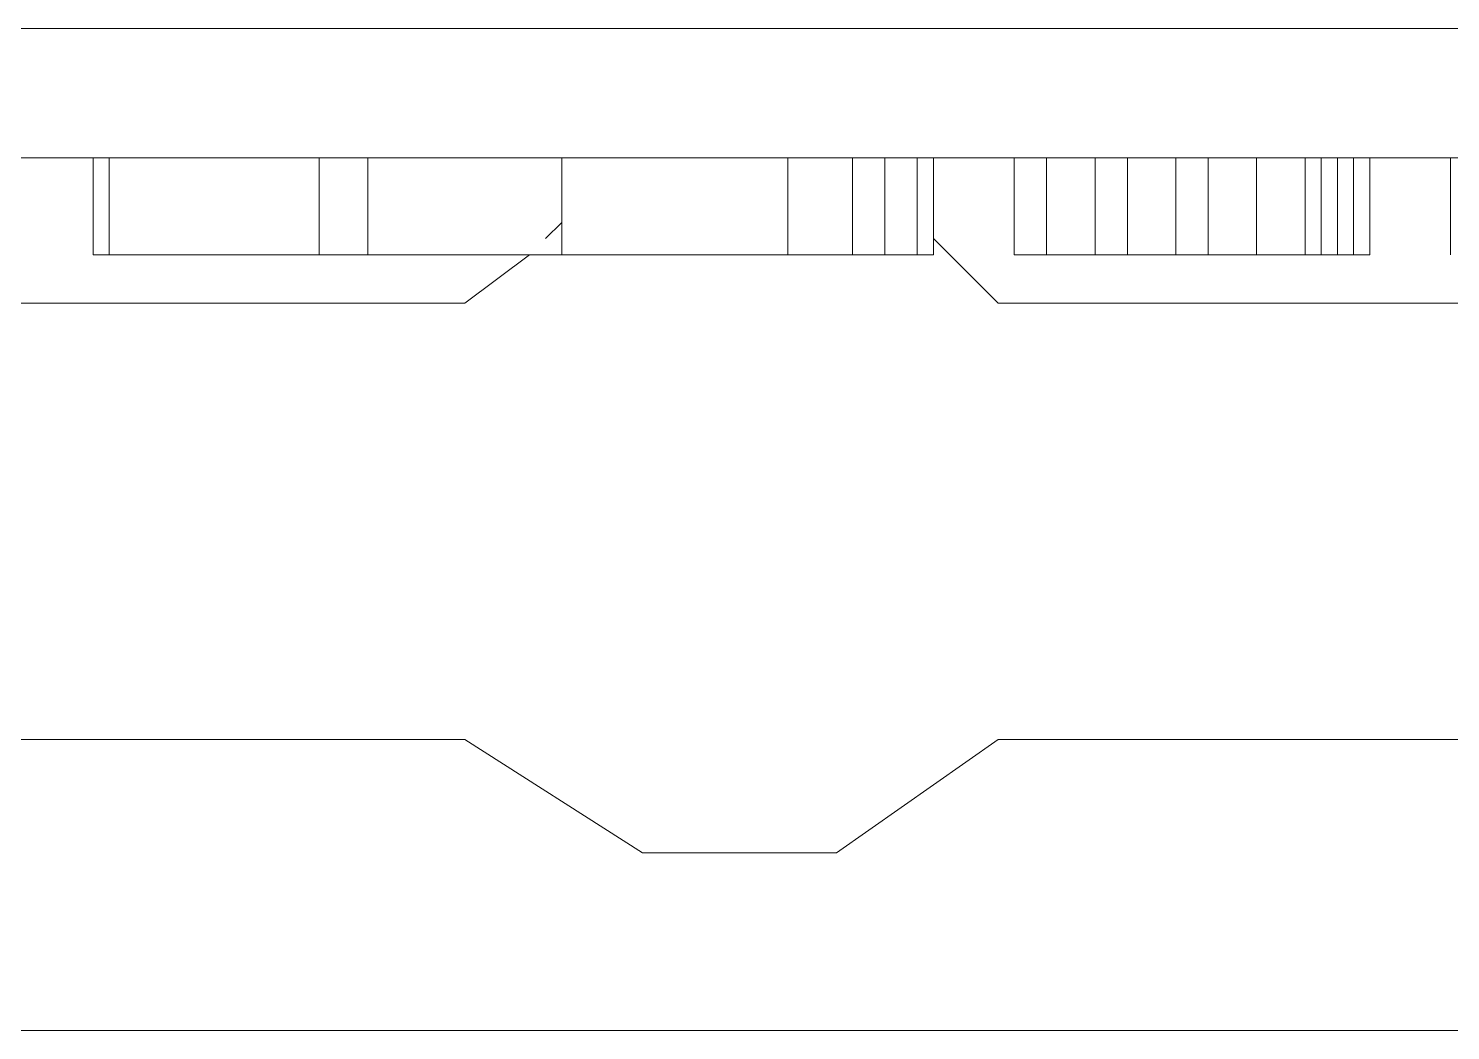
# Model space of a CAD drawing. Header units: millimetres. Extents: x -11 to 1219, y 0 to 1751.
# Drawn here: x 189.542 to 194.527, y 871.294 to 874.806 of the extents above; entities that cross this region are included whole.
import ezdxf

# ---------------------------------------------------------------- set-up
doc = ezdxf.new("R2010")
doc.units = ezdxf.units.MM
doc.header["$LTSCALE"] = 10
doc.layers.add('_MULTI_WIRE', color=9, linetype='CONTINUOUS')
doc.layers.add('PDF_Geometry', color=7, linetype='CONTINUOUS', true_color=0x151d1f)
doc.layers.get('_MULTI_WIRE').off()

# ---------------------------------------------------------------- blocks, each defined once
blk = doc.blocks.new('DVP-28SWS211R')
at = {"layer": 'PDF_Geometry', "color": 7, "lineweight": 9, "true_color": 0xffffff}
for p, q in [((-0.5099, -89.9056), (45.7175, -89.9056)), ((0, -90.3588), (45.2077, -90.3588)), ((28.7788, -90.3588), (28.7788, -90.6987)), ((28.8355, -90.3588), (28.8355, -90.6987)), ((29.5719, -90.3588), (29.5719, -90.6987)), ((29.7419, -90.3588), (29.7419, -90.6987)), ((30.4217, -90.6987), (30.4217, -90.3588)), ((30.4217, -90.3588), (30.4217, -90.6987)), ((31.2148, -90.3588), (31.2148, -90.6987)), ((31.4414, -90.3588), (31.4414, -90.6987)), ((31.5547, -90.3588), (31.5547, -90.6987)), ((31.668, -90.6987), (31.668, -90.3588)), ((31.668, -90.3588), (31.668, -90.6987)), ((31.7247, -90.3588), (31.7247, -90.6987)), ((32.0079, -90.3588), (32.0079, -90.6987)), ((32.1212, -90.6987), (32.1212, -90.3588)), ((32.1212, -90.3588), (32.1212, -90.6987)), ((32.2912, -90.3588), (32.2912, -90.6987)), ((32.4045, -90.3588), (32.4045, -90.6987)), ((32.5745, -90.3588), (32.5745, -90.6987)), ((32.6878, -90.3588), (32.6878, -90.6987)), ((32.8577, -90.3588), (32.8577, -90.6987)), ((33.0277, -90.3588), (33.0277, -90.6987)), ((33.0843, -90.3588), (33.0843, -90.6987)), ((33.141, -90.3588), (33.141, -90.6987)), ((33.1976, -90.3588), (33.1976, -90.6987)), ((33.2543, -90.3588), (33.2543, -90.6987)), ((33.5375, -90.3588), (33.5375, -90.6987)), ((30.4217, -90.5854), (30.3651, -90.642)), ((31.7247, -90.642), (31.9513, -90.8686)), ((28.8355, -90.6987), (28.7788, -90.6987)), ((30.4217, -90.6987), (28.8355, -90.6987)), ((30.3084, -90.6987), (30.0818, -90.8687)), ((31.7247, -90.6987), (30.4217, -90.6987)), ((33.2543, -90.6987), (32.0079, -90.6987)), ((26.0029, -90.8686), (30.0818, -90.8686)), ((31.9513, -90.8686), (36.0868, -90.8686)), ((30.0818, -92.3983), (26.0029, -92.3983)), ((30.705, -92.7948), (30.0818, -92.3983)), ((31.9513, -92.3983), (31.3848, -92.7948)), ((36.0868, -92.3983), (31.9513, -92.3983)), ((31.3848, -92.7948), (30.705, -92.7948)), ((45.2077, -93.4179), (18.6949, -93.4179))]:
    blk.add_line(p, q, dxfattribs=at)

msp = doc.modelspace()

# ---------------------------------------------------------------- block references
at = {"layer": '_MULTI_WIRE'}
msp.add_blockref('DVP-28SWS211R', (160.9895, 964.712), dxfattribs=at)
msp.add_blockref('DVP-28SWS211R', (160.9895, 964.712), dxfattribs=at)

doc.saveas('drawing.dxf')
